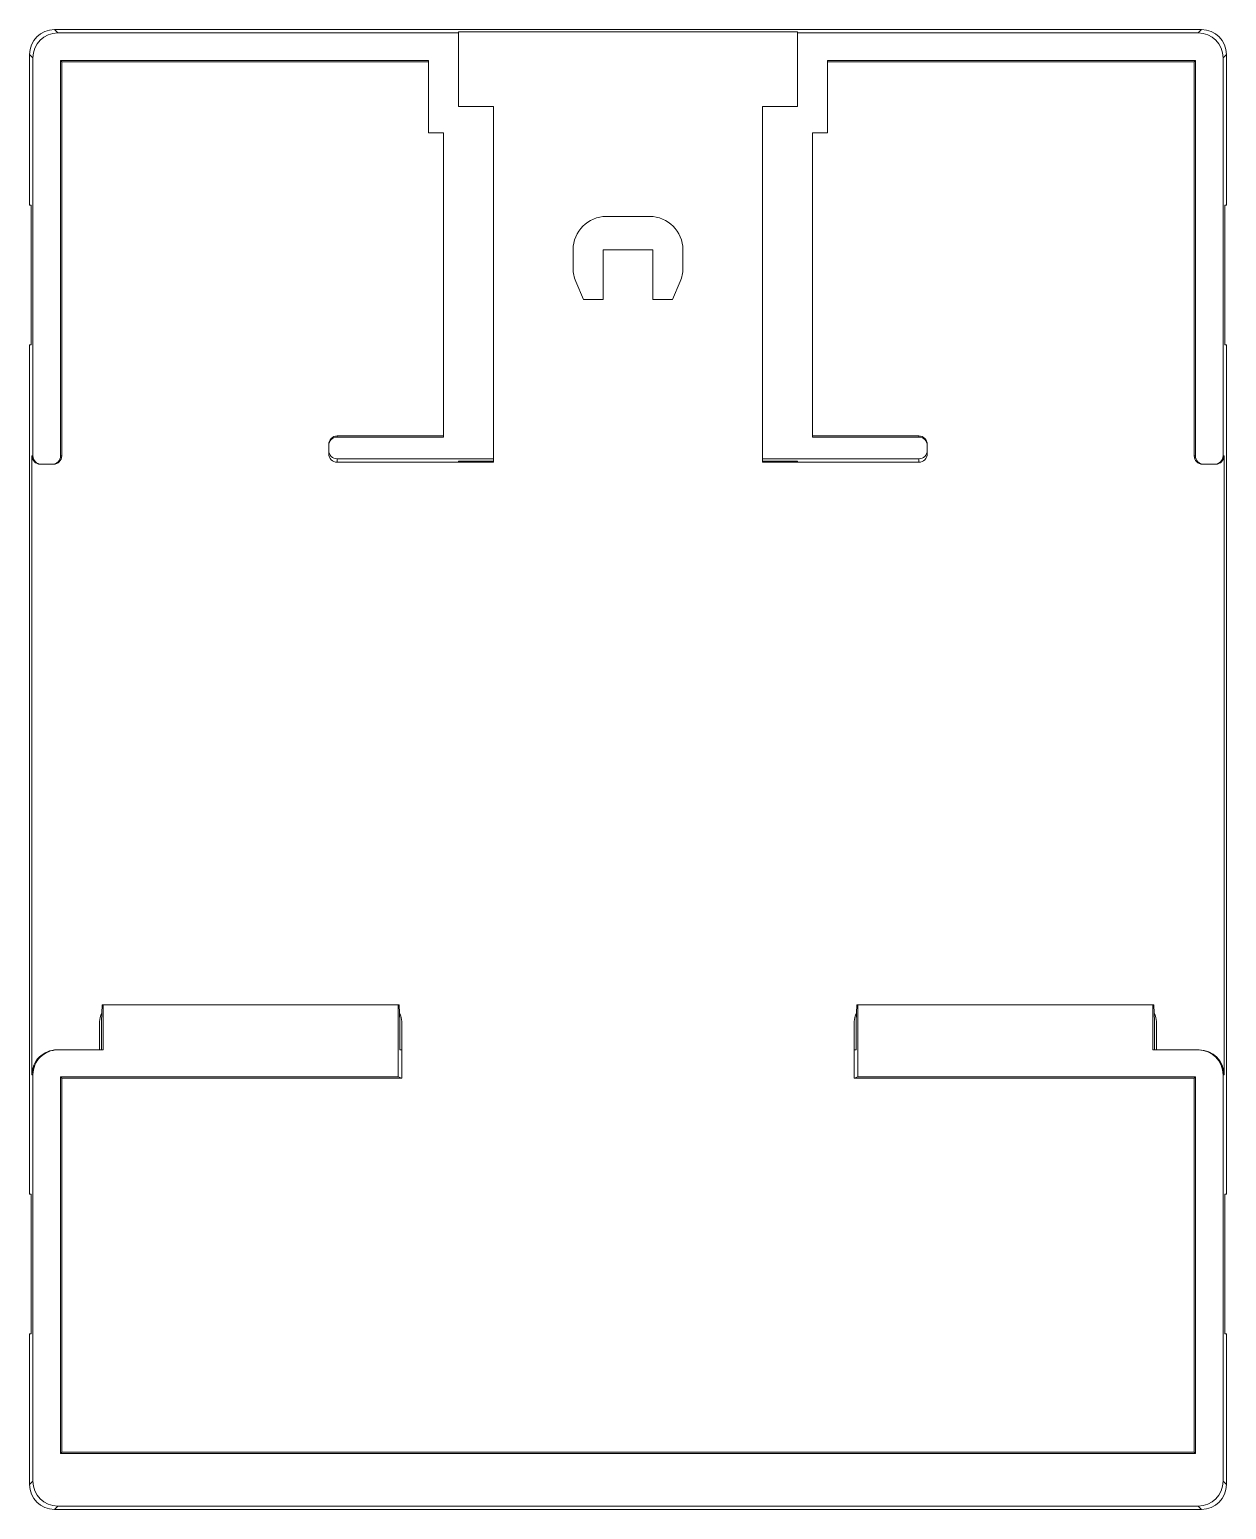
# Model space of a CAD drawing. Header units: millimetres. Extents: x 0 to 857, y 0 to 590.
# Drawn here: x 785.1 to 857.1, y 423.5 to 512.5 of the extents above; entities that cross this region are included whole.
import ezdxf

# ---------------------------------------------------------------- set-up
doc = ezdxf.new("R2010")
doc.units = ezdxf.units.MM
doc.header["$MEASUREMENT"] = 0
doc.layers.add('13', color=7, linetype='CONTINUOUS')

msp = doc.modelspace()

# ---------------------------------------------------------------- linework, layer by layer
at = {"layer": '13', "color": 7, "linetype": 'Continuous', "lineweight": 13}
for p, q in [((786.773, 512.305), (786.57, 512.508)), ((855.571, 512.508), (855.367, 512.305)), ((785.07, 511.008), (785.273, 510.805)), ((856.867, 510.805), (857.07, 511.008)), ((803.57, 488.066), (803.57, 487.996)), ((838.57, 488.066), (838.57, 487.996)), ((785.273, 486.87), (785.212, 486.87)), ((787.006, 486.87), (786.936, 486.87)), ((855.205, 486.87), (855.135, 486.87)), ((856.929, 486.87), (856.867, 486.87)), ((803.57, 486.485), (803.57, 486.695)), ((838.57, 486.695), (838.57, 486.485)), ((785.273, 449.647), (785.212, 449.647)), ((856.929, 449.647), (856.867, 449.647)), ((785.273, 425.211), (785.07, 425.008)), ((857.07, 425.008), (856.867, 425.211)), ((786.57, 423.508), (786.773, 423.711)), ((855.367, 423.711), (855.571, 423.508))]:
    msp.add_line(p, q, dxfattribs=at)
at = {"layer": '13', "color": 7, "linetype": 'Continuous', "lineweight": 18}
for p, q in [((786.57, 512.508), (855.571, 512.508)), ((804.07, 512.305), (786.773, 512.305)), ((810.87, 512.305), (804.07, 512.305)), ((831.27, 512.367), (810.87, 512.367)), ((810.87, 512.305), (810.87, 512.367)), ((810.87, 512.305), (810.87, 507.88)), ((831.27, 512.305), (831.27, 512.367)), ((831.27, 512.305), (838.07, 512.305)), ((831.27, 512.305), (831.27, 507.88)), ((838.07, 512.305), (855.367, 512.305)), ((785.07, 501.958), (785.07, 511.008)), ((857.07, 501.958), (857.07, 511.008)), ((785.273, 486.87), (785.273, 510.805)), ((787.006, 510.573), (786.936, 510.643)), ((809.07, 510.643), (786.936, 510.643)), ((786.936, 486.87), (786.936, 510.643)), ((787.006, 510.573), (809.07, 510.573)), ((787.006, 486.87), (787.006, 510.573)), ((809.07, 506.308), (809.07, 510.643)), ((833.07, 510.643), (855.205, 510.643)), ((833.07, 506.308), (833.07, 510.643)), ((833.07, 510.573), (855.135, 510.573)), ((855.135, 510.573), (855.205, 510.643)), ((855.135, 486.87), (855.135, 510.573)), ((855.205, 486.87), (855.205, 510.643)), ((856.867, 486.87), (856.867, 510.805)), ((810.87, 507.88), (812.97, 507.88)), ((812.97, 486.695), (812.97, 507.88)), ((831.27, 507.88), (829.17, 507.88)), ((829.17, 486.695), (829.17, 507.88)), ((809.97, 506.308), (809.07, 506.308)), ((809.97, 487.996), (809.97, 506.308)), ((832.17, 506.308), (833.07, 506.308)), ((832.17, 487.996), (832.17, 506.308)), ((785.07, 501.958), (785.166, 501.958)), ((785.166, 501.958), (785.166, 493.558)), ((819.77, 501.27), (822.37, 501.27)), ((857.07, 501.958), (856.974, 501.958)), ((856.974, 493.558), (856.974, 501.958)), ((817.77, 499.27), (817.77, 498.145)), ((819.57, 496.27), (819.57, 499.27)), ((819.57, 499.27), (822.57, 499.27)), ((822.57, 496.27), (822.57, 499.27)), ((824.37, 498.145), (824.37, 499.27)), ((818.394, 496.27), (817.929, 497.363)), ((824.211, 497.363), (823.747, 496.27)), ((818.394, 496.27), (819.57, 496.27)), ((822.57, 496.27), (823.747, 496.27)), ((785.07, 464.658), (785.07, 493.558)), ((785.07, 493.558), (785.166, 493.558)), ((857.07, 493.558), (856.974, 493.558)), ((857.07, 472.858), (857.07, 493.558)), ((803.57, 488.066), (809.97, 488.066)), ((809.97, 487.996), (803.57, 487.996)), ((838.57, 488.066), (832.17, 488.066)), ((832.17, 487.996), (838.57, 487.996)), ((785.212, 464.658), (785.212, 486.87)), ((803.07, 487.566), (803.07, 487.496)), ((803.07, 487.496), (803.07, 487.195)), ((803.07, 486.986), (803.07, 487.195)), ((839.07, 487.566), (839.07, 487.496)), ((839.07, 487.496), (839.07, 487.195)), ((839.07, 487.195), (839.07, 486.986)), ((856.929, 449.647), (856.929, 486.87)), ((785.773, 486.37), (785.712, 486.37)), ((785.773, 486.37), (786.436, 486.37)), ((786.505, 486.37), (786.436, 486.37)), ((812.97, 486.695), (803.57, 486.695)), ((810.87, 486.485), (803.57, 486.485)), ((812.97, 486.558), (810.87, 486.558)), ((810.87, 486.485), (810.87, 486.558)), ((812.97, 486.485), (810.87, 486.485)), ((812.97, 486.695), (812.97, 486.558)), ((812.97, 486.558), (812.97, 486.485)), ((829.17, 486.695), (829.17, 486.558)), ((829.17, 486.695), (838.57, 486.695)), ((831.27, 486.558), (829.17, 486.558)), ((829.17, 486.485), (829.17, 486.558)), ((831.27, 486.485), (829.17, 486.485)), ((831.27, 486.558), (831.27, 486.485)), ((831.27, 486.485), (838.57, 486.485)), ((855.705, 486.37), (855.635, 486.37)), ((856.367, 486.37), (855.705, 486.37)), ((856.429, 486.37), (856.367, 486.37)), ((857.07, 442.458), (857.07, 472.858)), ((785.07, 442.458), (785.07, 464.658)), ((785.212, 449.647), (785.212, 464.658)), ((789.443, 453.847), (789.39, 452.847)), ((789.443, 453.847), (789.495, 453.847)), ((789.495, 453.847), (789.495, 451.147)), ((807.245, 453.847), (789.495, 453.847)), ((807.245, 453.847), (807.245, 449.52)), ((807.298, 453.847), (807.245, 453.847)), ((807.298, 453.847), (807.35, 452.847)), ((834.843, 453.847), (834.79, 452.847)), ((834.843, 453.847), (834.895, 453.847)), ((834.895, 453.847), (834.895, 449.52)), ((834.895, 453.847), (852.645, 453.847)), ((852.645, 453.847), (852.645, 451.147)), ((852.698, 453.847), (852.645, 453.847)), ((852.698, 453.847), (852.75, 452.847)), ((789.286, 452.847), (789.286, 451.147)), ((789.39, 452.847), (789.39, 451.147)), ((807.35, 452.847), (807.35, 451.147)), ((807.455, 451.147), (807.455, 452.847)), ((834.686, 451.147), (834.686, 452.847)), ((834.79, 452.847), (834.79, 451.147)), ((852.75, 452.847), (852.75, 451.147)), ((852.855, 452.847), (852.855, 451.147)), ((786.774, 451.147), (786.712, 451.147)), ((789.495, 451.147), (786.774, 451.147)), ((807.35, 451.147), (807.455, 451.147)), ((807.455, 449.45), (807.455, 451.147)), ((834.686, 449.45), (834.686, 451.147)), ((834.79, 451.147), (834.686, 451.147)), ((855.367, 451.147), (852.645, 451.147)), ((855.429, 451.147), (855.367, 451.147)), ((785.273, 425.211), (785.273, 449.647)), ((787.006, 449.45), (786.936, 449.52)), ((786.936, 426.873), (786.936, 449.52)), ((807.245, 449.52), (786.936, 449.52)), ((807.245, 449.52), (807.455, 449.45)), ((834.895, 449.52), (834.686, 449.45)), ((834.895, 449.52), (855.205, 449.52)), ((855.205, 449.52), (855.135, 449.45)), ((855.205, 426.873), (855.205, 449.52)), ((856.867, 425.211), (856.867, 449.647)), ((787.006, 426.943), (787.006, 449.45)), ((787.006, 449.45), (807.455, 449.45)), ((855.135, 449.45), (834.686, 449.45)), ((855.135, 426.943), (855.135, 449.45)), ((785.166, 442.458), (785.07, 442.458)), ((785.166, 442.458), (785.166, 434.058)), ((856.974, 442.458), (857.07, 442.458)), ((856.974, 434.058), (856.974, 442.458)), ((785.07, 425.008), (785.07, 434.058)), ((785.166, 434.058), (785.07, 434.058)), ((856.974, 434.058), (857.07, 434.058)), ((857.07, 425.008), (857.07, 434.058)), ((787.006, 426.943), (786.936, 426.873)), ((786.936, 426.873), (855.205, 426.873)), ((855.135, 426.943), (787.006, 426.943)), ((855.135, 426.943), (855.205, 426.873)), ((786.773, 423.711), (855.367, 423.711)), ((855.571, 423.508), (786.57, 423.508))]:
    msp.add_line(p, q, dxfattribs=at)
for centre, start, end in [((819.77, 499.27), 90, 180), ((822.37, 499.27), 0, 90), ((819.77, 498.145), 180, 203), ((822.37, 498.145), 337, 0)]:
    msp.add_arc(centre, 2, start, end, dxfattribs=at)
for centre, major_axis, ratio, start_param, end_param in [((786.571, 511.008, 0), (-1.061, 1.061), 0.999763, 5.497898, 7.068475), ((855.367, 510.805), (-1.061, -1.061), 0.999763, 2.356305, 3.92688), ((803.57, 487.496), (0, -0.5), 0.999848, 3.141593, 4.712389), ((838.57, 487.496), (0, -0.5), 0.999848, 1.570796, 3.141593), ((785.773, 486.87), (-0.5, 0), 0.999882, 0, 1.570796), ((786.436, 486.87), (-0.5, 0), 0.999848, 1.570796, 3.141593), ((803.57, 487.195), (0, 0.501), 0.99863, 1.570796, 3.141593), ((838.57, 487.195), (0, -0.501), 0.99863, 0, 1.570796), ((855.705, 486.87), (-0.5, 0), 0.999848, 0, 1.570796), ((856.367, 486.87), (-0.5, 0), 0.999882, 1.570796, 3.141593), ((786.712, 449.647), (1.5, 0), 0.999882, 1.570774, 3.141574), ((855.367, 449.647), (1.5, 0), 0.999882, 0, 1.570796), ((786.571, 425.008, 0), (1.061, 1.061), 0.999763, 2.356313, 3.92687), ((855.367, 425.211), (-1.061, 1.061), 0.999763, 2.356313, 3.926873)]:
    msp.add_ellipse(centre, major_axis=major_axis, ratio=ratio, start_param=start_param, end_param=end_param, dxfattribs=at)
at = {"layer": '13', "color": 7, "linetype": 'Continuous', "lineweight": 18, "extrusion": (0, 0, -1)}
for centre, major_axis, ratio, start_param, end_param in [((786.774, 510.805), (-1.061, 1.061), 0.999763, 5.497898, 7.068473), ((855.57, 511.008), (-1.061, -1.061), 0.999763, 2.356305, 3.92688), ((803.57, 487.566), (0, -0.5), 0.999848, 1.570796, 3.141593), ((838.57, 487.566), (0, -0.5), 0.999848, 3.141593, 4.712389), ((785.712, 486.87), (-0.5, 0), 0.999882, 4.712389, 6.283185), ((786.505, 486.87), (-0.5, 0), 0.999848, 3.141593, 4.712389), ((803.57, 486.986), (0, 0.501), 0.99863, 3.141593, 4.712389), ((838.57, 486.986), (0, -0.501), 0.99863, 4.712389, 6.283185), ((855.635, 486.87), (-0.5, 0), 0.999848, 4.712389, 6.283185), ((856.429, 486.87), (-0.5, 0), 0.999882, 3.141593, 4.712389), ((790.287, 452.847), (1.001, 0), 0.99863, 3.141593, 3.658262), ((806.454, 452.847), (-1.001, 0), 0.99863, 2.624923, 3.141593), ((835.687, 452.847), (1.001, 0), 0.99863, 3.141593, 3.658262), ((851.854, 452.847), (-1.001, 0), 0.99863, 2.624923, 3.141593), ((786.774, 449.647), (1.5, 0), 0.999882, 3.141611, 4.712411), ((855.429, 449.647), (1.5, 0), 0.999882, 4.712389, 6.283185), ((786.774, 425.211), (1.061, 1.061), 0.999763, 2.356313, 3.926873), ((855.57, 425.008), (-1.061, 1.061), 0.999763, 2.35631, 3.92687)]:
    msp.add_ellipse(centre, major_axis=major_axis, ratio=ratio, start_param=start_param, end_param=end_param, dxfattribs=at)

doc.saveas('drawing.dxf')
